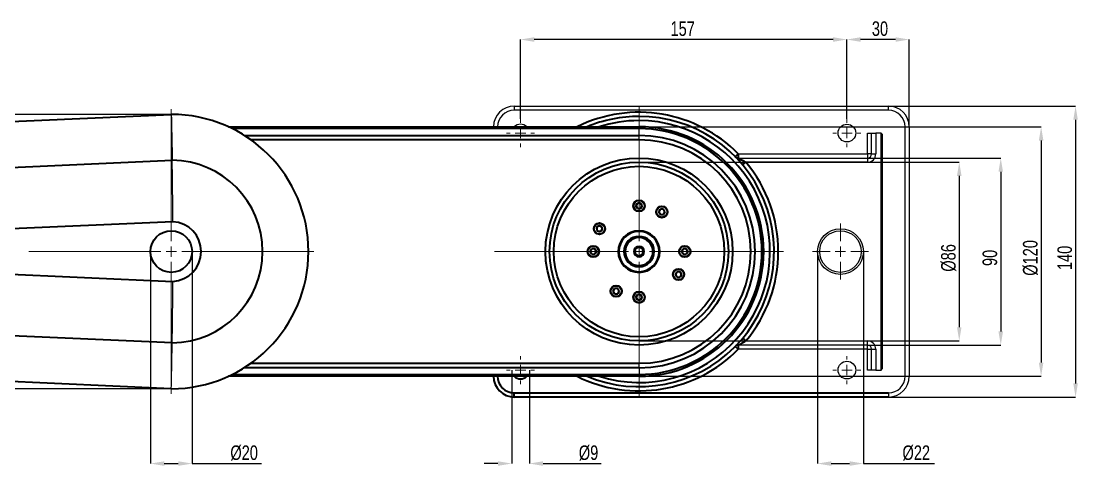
# Model space of a CAD drawing. Header units: millimetres. Extents: x 15 to 1184, y 5 to 836.
# Drawn here: x 251.4 to 505.5, y 331.3 to 438.3 of the extents above; entities that cross this region are included whole.
import ezdxf

# ---------------------------------------------------------------- set-up
doc = ezdxf.new("R2010")
doc.units = ezdxf.units.MM
doc.header["$PDSIZE"] = -1
doc.layers.add('lightNet', color=50, linetype='Continuous', lineweight=13)
doc.layers.add('mainNet', color=7, linetype='Continuous', lineweight=35)
doc.styles.add('SLDTEXTSTYLE0', font='TXT', dxfattribs={"width": 0.75})
doc.dimstyles.new('SLDDIMSTYLE0', dxfattribs={"dimtxt": 3.5, "dimasz": 3.302, "dimexe": 0, "dimexo": 0.0625, "dimgap": 0.875, "dimtad": 1, "dimdec": 0, "dimlfac": 2, "dimrnd": 1e-09, "dimzin": 12, "dimdsep": 46, "dimtxsty": 'SLDTEXTSTYLE0', "dimsah": 1, "dimcen": 0.09, "dimadec": 0, "dimazin": 3, "dimtfac": 1, "dimtdec": 0, "dimtofl": 0, "dimtmove": 0, "dimatfit": 3, "dimfxl": 1, "dimfrac": 2, "dimtolj": 1, "dimtzin": 12, "dimarcsym": 0})

# ---------------------------------------------------------------- blocks, each defined once
blk = doc.blocks.new('_D_11')
at = {"layer": 'Defpoints', "color": 0, "transparency": 16777216}
for p in [(459.97, 417.85), (459.97, 347.85), (504.97, 347.85)]:
    blk.add_point(p, dxfattribs=at)
at = {"layer": 'lightNet', "color": 0, "lineweight": -2, "transparency": 16777216}
for p, q in [((460.03, 417.85), (504.97, 417.85)), ((504.97, 414.55), (504.97, 351.15)), ((460.03, 347.85), (504.97, 347.85))]:
    blk.add_line(p, q, dxfattribs=at)
at = {"layer": 'lightNet', "color": 0, "transparency": 16777216}
for points in [[(504.42, 414.55), (505.52, 414.55), (504.97, 417.85)], [(504.42, 351.15), (505.52, 351.15), (504.97, 347.85)]]:
    blk.add_solid(points, dxfattribs=at)
at = {"layer": 'lightNet', "color": 0, "transparency": 16777216, "insert": (500.59, 381.32), "char_height": 3.5, "attachment_point": 2, "rotation": 90, "style": 'SLDTEXTSTYLE0'}
blk.add_mtext('\\A1;140', dxfattribs=at)
blk = doc.blocks.new('_D_12')
at = {"layer": 'Defpoints', "color": 0, "transparency": 16777216}
for p in [(399.97, 412.85), (399.97, 352.85), (496.68, 352.85)]:
    blk.add_point(p, dxfattribs=at)
at = {"layer": 'lightNet', "color": 0, "lineweight": -2, "transparency": 16777216}
for p, q in [((400.03, 412.85), (496.68, 412.85)), ((496.68, 409.55), (496.68, 356.15)), ((400.03, 352.85), (496.68, 352.85))]:
    blk.add_line(p, q, dxfattribs=at)
at = {"layer": 'lightNet', "color": 0, "transparency": 16777216}
for points in [[(496.13, 409.55), (497.23, 409.55), (496.68, 412.85)], [(496.13, 356.15), (497.23, 356.15), (496.68, 352.85)]]:
    blk.add_solid(points, dxfattribs=at)
at = {"layer": 'lightNet', "color": 0, "transparency": 16777216, "insert": (492.31, 381.32), "char_height": 3.5, "attachment_point": 2, "rotation": 90, "style": 'SLDTEXTSTYLE0'}
blk.add_mtext('\\A1;%%c120', dxfattribs=at)
blk = doc.blocks.new('_D_13')
at = {"layer": 'Defpoints', "color": 0, "transparency": 16777216}
for p in [(399.97, 404.35), (399.97, 361.35), (476.99, 361.35)]:
    blk.add_point(p, dxfattribs=at)
at = {"layer": 'lightNet', "color": 0, "lineweight": -2, "transparency": 16777216}
for p, q in [((400.03, 404.35), (476.99, 404.35)), ((476.99, 401.05), (476.99, 364.65)), ((400.03, 361.35), (476.99, 361.35))]:
    blk.add_line(p, q, dxfattribs=at)
at = {"layer": 'lightNet', "color": 0, "transparency": 16777216}
for points in [[(476.44, 401.05), (477.54, 401.05), (476.99, 404.35)], [(476.44, 364.65), (477.54, 364.65), (476.99, 361.35)]]:
    blk.add_solid(points, dxfattribs=at)
at = {"layer": 'lightNet', "color": 0, "transparency": 16777216, "insert": (472.62, 381.32), "char_height": 3.5, "attachment_point": 2, "rotation": 90, "style": 'SLDTEXTSTYLE0'}
blk.add_mtext('\\A1;%%c86', dxfattribs=at)
blk = doc.blocks.new('_D_14')
at = {"layer": 'Defpoints', "color": 0, "transparency": 16777216}
for p in [(442.92, 382.85), (453.92, 382.85), (453.92, 331.85)]:
    blk.add_point(p, dxfattribs=at)
at = {"layer": 'lightNet', "color": 0, "lineweight": -2, "transparency": 16777216}
for p, q in [((442.92, 382.79), (442.92, 331.85)), ((453.92, 382.79), (453.92, 331.85)), ((446.22, 331.85), (450.62, 331.85)), ((453.92, 331.85), (471.03, 331.85))]:
    blk.add_line(p, q, dxfattribs=at)
at = {"layer": 'lightNet', "color": 0, "transparency": 16777216}
for points in [[(446.22, 332.4), (446.22, 331.3), (442.92, 331.85)], [(450.62, 332.4), (450.62, 331.3), (453.92, 331.85)]]:
    blk.add_solid(points, dxfattribs=at)
at = {"layer": 'lightNet', "color": 0, "transparency": 16777216, "insert": (466.65, 336.22), "char_height": 3.5, "attachment_point": 2, "style": 'SLDTEXTSTYLE0'}
blk.add_mtext('\\A1;%%c22', dxfattribs=at)
blk = doc.blocks.new('_D_15')
at = {"layer": 'Defpoints', "color": 0, "transparency": 16777216}
for p in [(449.97, 433.85), (449.97, 414.72), (464.97, 412.85)]:
    blk.add_point(p, dxfattribs=at)
at = {"layer": 'lightNet', "color": 0, "lineweight": -2, "transparency": 16777216}
for p, q in [((449.97, 414.79), (449.97, 433.85)), ((461.66, 433.85), (453.27, 433.85)), ((464.97, 412.91), (464.97, 433.85))]:
    blk.add_line(p, q, dxfattribs=at)
at = {"layer": 'lightNet', "color": 0, "transparency": 16777216}
for points in [[(453.27, 434.4), (453.27, 433.3), (449.97, 433.85)], [(461.66, 434.4), (461.66, 433.3), (464.97, 433.85)]]:
    blk.add_solid(points, dxfattribs=at)
at = {"layer": 'lightNet', "color": 0, "transparency": 16777216, "insert": (457.92, 438.22), "char_height": 3.5, "attachment_point": 2, "style": 'SLDTEXTSTYLE0'}
blk.add_mtext('\\A1;30', dxfattribs=at)
blk = doc.blocks.new('_D_16')
at = {"layer": 'Defpoints', "color": 0, "transparency": 16777216}
for p in [(371.47, 433.85), (371.47, 414.72), (449.97, 414.72)]:
    blk.add_point(p, dxfattribs=at)
at = {"layer": 'lightNet', "color": 0, "lineweight": -2, "transparency": 16777216}
for p, q in [((371.47, 414.79), (371.47, 433.85)), ((446.66, 433.85), (374.77, 433.85)), ((449.97, 414.79), (449.97, 433.85))]:
    blk.add_line(p, q, dxfattribs=at)
at = {"layer": 'lightNet', "color": 0, "transparency": 16777216}
for points in [[(374.77, 434.4), (374.77, 433.3), (371.47, 433.85)], [(446.66, 434.4), (446.66, 433.3), (449.97, 433.85)]]:
    blk.add_solid(points, dxfattribs=at)
at = {"layer": 'lightNet', "color": 0, "transparency": 16777216, "insert": (410.47, 438.22), "char_height": 3.5, "attachment_point": 2, "style": 'SLDTEXTSTYLE0'}
blk.add_mtext('\\A1;157', dxfattribs=at)
blk = doc.blocks.new('_D_17')
at = {"layer": 'Defpoints', "color": 0, "transparency": 16777216}
for p in [(369.34, 354.35), (373.59, 354.35), (373.59, 331.85)]:
    blk.add_point(p, dxfattribs=at)
at = {"layer": 'lightNet', "color": 0, "lineweight": -2, "transparency": 16777216}
for p, q in [((369.34, 354.29), (369.34, 331.85)), ((373.59, 354.29), (373.59, 331.85)), ((366.04, 331.85), (362.74, 331.85)), ((376.89, 331.85), (390.89, 331.85))]:
    blk.add_line(p, q, dxfattribs=at)
at = {"layer": 'lightNet', "color": 0, "transparency": 16777216}
for points in [[(366.04, 332.4), (366.04, 331.3), (369.34, 331.85)], [(376.89, 332.4), (376.89, 331.3), (373.59, 331.85)]]:
    blk.add_solid(points, dxfattribs=at)
at = {"layer": 'lightNet', "color": 0, "transparency": 16777216, "insert": (387.83, 336.22), "char_height": 3.5, "attachment_point": 2, "style": 'SLDTEXTSTYLE0'}
blk.add_mtext('\\A1;%%c9', dxfattribs=at)
blk = doc.blocks.new('_D_18')
at = {"layer": 'Defpoints', "color": 0, "transparency": 16777216}
for p in [(454.92, 405.35), (454.92, 360.35), (486.97, 360.35)]:
    blk.add_point(p, dxfattribs=at)
at = {"layer": 'lightNet', "color": 0, "lineweight": -2, "transparency": 16777216}
for p, q in [((454.98, 405.35), (486.97, 405.35)), ((486.97, 402.05), (486.97, 363.65)), ((454.98, 360.35), (486.97, 360.35))]:
    blk.add_line(p, q, dxfattribs=at)
at = {"layer": 'lightNet', "color": 0, "transparency": 16777216}
for points in [[(486.42, 402.05), (487.52, 402.05), (486.97, 405.35)], [(486.42, 363.65), (487.52, 363.65), (486.97, 360.35)]]:
    blk.add_solid(points, dxfattribs=at)
at = {"layer": 'lightNet', "color": 0, "transparency": 16777216, "insert": (482.59, 381.32), "char_height": 3.5, "attachment_point": 2, "rotation": 90, "style": 'SLDTEXTSTYLE0'}
blk.add_mtext('\\A1;90', dxfattribs=at)
blk = doc.blocks.new('_D_19')
at = {"layer": 'Defpoints', "color": 0, "transparency": 16777216}
for p in [(287.47, 415.85), (125.83, 349.85), (287.47, 349.85)]:
    blk.add_point(p, dxfattribs=at)
at = {"layer": 'lightNet', "color": 0, "lineweight": -2, "transparency": 16777216}
for p, q in [((287.4, 415.85), (125.83, 415.85)), ((125.83, 412.55), (125.83, 353.15)), ((287.4, 349.85), (125.83, 349.85))]:
    blk.add_line(p, q, dxfattribs=at)
at = {"layer": 'lightNet', "color": 0, "transparency": 16777216}
for points in [[(125.28, 412.55), (126.38, 412.55), (125.83, 415.85)], [(125.28, 353.15), (126.38, 353.15), (125.83, 349.85)]]:
    blk.add_solid(points, dxfattribs=at)
at = {"layer": 'lightNet', "color": 0, "transparency": 16777216, "insert": (121.46, 381.08), "char_height": 3.5, "attachment_point": 2, "rotation": 90, "style": 'SLDTEXTSTYLE0'}
blk.add_mtext('\\A1;%%c132', dxfattribs=at)
blk = doc.blocks.new('_D_23')
at = {"layer": 'Defpoints', "color": 0, "transparency": 16777216}
for p in [(282.47, 382.85), (292.47, 382.85), (292.47, 331.85)]:
    blk.add_point(p, dxfattribs=at)
at = {"layer": 'lightNet', "color": 0, "lineweight": -2, "transparency": 16777216}
for p, q in [((282.47, 382.79), (282.47, 331.85)), ((292.47, 382.79), (292.47, 331.85)), ((285.77, 331.85), (289.16, 331.85)), ((292.47, 331.85), (309.14, 331.85))]:
    blk.add_line(p, q, dxfattribs=at)
at = {"layer": 'lightNet', "color": 0, "transparency": 16777216}
for points in [[(285.77, 332.4), (285.77, 331.3), (282.47, 331.85)], [(289.16, 332.4), (289.16, 331.3), (292.47, 331.85)]]:
    blk.add_solid(points, dxfattribs=at)
at = {"layer": 'lightNet', "color": 0, "transparency": 16777216, "insert": (304.99, 336.22), "char_height": 3.5, "attachment_point": 2, "style": 'SLDTEXTSTYLE0'}
blk.add_mtext('\\A1;%%c20', dxfattribs=at)
blk = doc.blocks.new('SW_CENTERMARKSYMBOL_0')
at = {"color": 0, "linetype": 'Continuous', "lineweight": 18}
for p, q in [((0, 2.5), (0, 3.375)), ((-2.5, 0), (-3.375, 0)), ((0, 0), (-1.25, 0)), ((0, 0), (0, 1.25)), ((0, 0), (0, -1.25)), ((0, 0), (1.25, 0)), ((2.5, 0), (3.375, 0)), ((0, -2.5), (0, -3.375))]:
    blk.add_line(p, q, dxfattribs=at)
blk = doc.blocks.new('SW_CENTERMARKSYMBOL_1')
at = {"color": 0, "linetype": 'Continuous', "lineweight": 18}
for p, q in [((0, 2.5), (0, 6.75)), ((-2.5, 0), (-6.75, 0)), ((0, 0), (-1.25, 0)), ((0, 0), (0, 1.25)), ((0, 0), (0, -1.25)), ((0, 0), (1.25, 0)), ((2.5, 0), (6.75, 0)), ((0, -2.5), (0, -6.75))]:
    blk.add_line(p, q, dxfattribs=at)
blk = doc.blocks.new('SW_CENTERMARKSYMBOL_2')
at = {"color": 0, "linetype": 'Continuous', "lineweight": 18}
for p, q in [((0, 2.5), (0, 3.375)), ((-2.5, 0), (-3.375, 0)), ((0, 0), (-1.25, 0)), ((0, 0), (0, 1.25)), ((0, 0), (0, -1.25)), ((0, 0), (1.25, 0)), ((2.5, 0), (3.375, 0)), ((0, -2.5), (0, -3.375))]:
    blk.add_line(p, q, dxfattribs=at)
blk = doc.blocks.new('SW_CENTERMARKSYMBOL_3')
at = {"color": 0, "linetype": 'Continuous', "lineweight": 18}
for p, q in [((0, 2.5), (0, 3.375)), ((-2.5, 0), (-3.375, 0)), ((0, 0), (-1.25, 0)), ((0, 0), (0, 1.25)), ((0, 0), (0, -1.25)), ((0, 0), (1.25, 0)), ((2.5, 0), (3.375, 0)), ((0, -2.5), (0, -3.375))]:
    blk.add_line(p, q, dxfattribs=at)
blk = doc.blocks.new('SW_CENTERMARKSYMBOL_4')
at = {"color": 0, "linetype": 'Continuous', "lineweight": 18}
for p, q in [((0, 2.5), (0, 3.375)), ((-2.5, 0), (-3.375, 0)), ((0, 0), (-1.25, 0)), ((0, 0), (0, 1.25)), ((0, 0), (0, -1.25)), ((0, 0), (1.25, 0)), ((2.5, 0), (3.375, 0)), ((0, -2.5), (0, -3.375))]:
    blk.add_line(p, q, dxfattribs=at)
blk = doc.blocks.new('SW_CENTERMARKSYMBOL_5')
at = {"color": 0, "linetype": 'Continuous', "lineweight": 18}
for p, q in [((0, 2.5), (0, 34.25)), ((-2.5, 0), (-34.25, 0)), ((0, 0), (-1.25, 0)), ((0, 0), (0, 1.25)), ((0, 0), (0, -1.25)), ((0, 0), (1.25, 0)), ((2.5, 0), (34.25, 0)), ((0, -2.5), (0, -34.25))]:
    blk.add_line(p, q, dxfattribs=at)
blk = doc.blocks.new('SW_CENTERMARKSYMBOL_6')
at = {"color": 0, "linetype": 'Continuous', "lineweight": 18}
for p, q in [((0, 2.5), (0, 34.75)), ((-2.5, 0), (-34.75, 0)), ((0, 0), (-1.25, 0)), ((0, 0), (0, 1.25)), ((0, 0), (0, -1.25)), ((0, 0), (1.25, 0)), ((2.5, 0), (34.75, 0)), ((0, -2.5), (0, -34.75))]:
    blk.add_line(p, q, dxfattribs=at)

msp = doc.modelspace()

# ---------------------------------------------------------------- linework, layer by layer
at = {"color": 7, "linetype": 'Continuous', "lineweight": 25}
for p, q in [((369.97, 417.85), (369.97, 416.85)), ((369.97, 417.85), (459.97, 417.85)), ((459.97, 416.85), (369.97, 416.85)), ((459.97, 416.85), (459.97, 417.85)), ((399.97, 412.85), (399.97, 412.41)), ((399.97, 410.79), (399.97, 412.41)), ((463.97, 352.85), (463.97, 412.85)), ((463.97, 412.85), (464.97, 412.85)), ((464.97, 412.85), (464.97, 352.85)), ((399.97, 409.73), (399.97, 410.79)), ((454.92, 406.35), (454.92, 411.35)), ((454.92, 411.35), (455.92, 411.35)), ((455.92, 406.35), (455.92, 411.35)), ((455.92, 411.35), (456.92, 411.35)), ((456.92, 411.35), (456.92, 406.35)), ((458.17, 411.35), (456.92, 411.35)), ((458.17, 354.35), (458.17, 411.35)), ((458.17, 411.35), (458.42, 411.1)), ((458.42, 411.1), (458.42, 354.6)), ((423.84, 406.35), (454.92, 406.35)), ((423.84, 405.35), (454.92, 405.35)), ((454.92, 404.35), (425.66, 404.35)), ((455.92, 406.35), (454.92, 406.35)), ((454.92, 406.35), (454.92, 405.35)), ((454.92, 405.35), (454.92, 404.35)), ((455.92, 406.35), (456.92, 406.35)), ((425.66, 361.35), (454.92, 361.35)), ((454.92, 360.35), (454.92, 361.35)), ((454.92, 360.35), (423.84, 360.35)), ((454.92, 359.35), (423.84, 359.35)), ((454.92, 359.35), (454.92, 360.35)), ((454.92, 359.35), (455.92, 359.35)), ((454.92, 354.35), (454.92, 359.35)), ((455.92, 359.35), (456.92, 359.35)), ((455.92, 354.35), (455.92, 359.35)), ((456.92, 359.35), (456.92, 354.35)), ((399.97, 354.91), (399.97, 355.97)), ((399.97, 354.91), (399.97, 353.29)), ((399.97, 353.29), (399.97, 352.85)), ((455.92, 354.35), (454.92, 354.35)), ((456.92, 354.35), (455.92, 354.35)), ((456.92, 354.35), (458.17, 354.35)), ((458.17, 354.35), (458.42, 354.6)), ((463.97, 352.85), (464.97, 352.85)), ((459.97, 348.85), (459.97, 347.85))]:
    msp.add_line(p, q, dxfattribs=at)
for centre, radius in [((449.97, 411.35), 2.12), ((448.42, 382.85), 5.5), ((448.42, 382.85), 5), ((449.97, 354.35), 2.12)]:
    msp.add_circle(centre, radius, dxfattribs=at)
for centre, radius, start, end in [((369.97, 412.85), 5, 90, 180), ((369.97, 412.85), 4, 90, 180), ((459.97, 412.85), 5, 0, 90), ((459.97, 412.85), 4, 0, 90), ((371.47, 411.35), 2.12, 90, 135.0991), ((371.47, 411.35), 2.13, 44.9009, 90), ((454.92, 406.35), 2, 270, 0), ((454.92, 406.35), 1, 270, 0), ((454.92, 359.35), 2, 0, 90), ((454.92, 359.35), 1, 0, 90), ((459.97, 352.85), 4, 270, 0), ((459.97, 352.85), 5, 270, 0)]:
    msp.add_arc(centre, radius, start, end, dxfattribs=at)
for points, knots in [([(287.47, 415.85), (287.54, 412.59), (287.62, 408.91), (287.68, 405.23), (287.69, 404.81)], [0, 0, 0, 0, 0.884599, 1, 1, 1, 1]), ([(287.83, 390.03), (287.83, 390.05), (287.83, 390.28), (287.83, 391.36), (287.83, 393.26), (287.81, 395.69), (287.79, 397.95), (287.76, 399.99), (287.74, 401.75), (287.71, 403.17), (287.7, 404.25), (287.69, 404.62), (287.69, 404.81)], [0, 0, 0, 0, 0.002685, 0.033935, 0.154739, 0.275543, 0.3963, 0.517057, 0.637792, 0.758528, 0.879264, 1, 1, 1, 1]), ([(287.69, 360.89), (287.69, 361.08), (287.7, 361.45), (287.71, 362.53), (287.74, 363.95), (287.76, 365.7), (287.79, 367.75), (287.81, 370.01), (287.83, 372.44), (287.83, 374.33), (287.83, 375.41), (287.83, 375.65), (287.83, 375.67)], [0, 0, 0, 0, 0.120736, 0.241472, 0.362208, 0.482943, 0.6037, 0.724457, 0.845261, 0.966065, 0.997315, 1, 1, 1, 1]), ([(287.47, 349.85), (287.52, 352.31), (287.6, 355.99), (287.67, 359.67), (287.69, 360.89)], [0, 0, 0, 0, 0.667891, 1, 1, 1, 1])]:
    msp.add_open_spline(points, degree=3, knots=knots, dxfattribs=at)
at = {"layer": 'mainNet'}
for p, q in [((174.97, 410.85), (287.47, 415.85)), ((301.21, 412.85), (399.97, 412.85)), ((399.97, 412.41), (302.14, 412.41)), ((305.03, 410.79), (399.97, 410.79)), ((399.97, 409.73), (306.61, 409.73)), ((205.14, 401.14), (287.69, 404.81)), ((423.84, 406.35), (423.13, 405.65)), ((423.84, 406.35), (423.84, 405.35)), ((424.89, 403.71), (425.66, 404.35)), ((399.23, 393.85), (399.6, 394.49)), ((400.34, 394.49), (399.6, 394.49)), ((400.71, 393.85), (400.34, 394.49)), ((399.6, 393.21), (399.23, 393.85)), ((399.6, 393.21), (400.34, 393.21)), ((400.71, 393.85), (400.34, 393.21)), ((404.73, 392.38), (405.1, 393.02)), ((405.1, 391.74), (404.73, 392.38)), ((405.84, 393.02), (405.1, 393.02)), ((405.1, 391.74), (405.84, 391.74)), ((406.21, 392.38), (405.84, 393.02)), ((406.21, 392.38), (405.84, 391.74)), ((287.83, 390.03), (205.8, 386.38)), ((389.75, 388.62), (390.34, 389.08)), ((391.02, 388.81), (390.34, 389.08)), ((389.75, 388.62), (389.86, 387.89)), ((389.86, 387.89), (390.54, 387.62)), ((391.13, 388.07), (390.54, 387.62)), ((391.02, 388.81), (391.13, 388.07)), ((399.97, 386.2), (399.97, 386.35)), ((388.23, 382.85), (388.6, 383.49)), ((388.6, 382.21), (388.23, 382.85)), ((389.34, 383.49), (388.6, 383.49)), ((388.6, 382.21), (389.34, 382.21)), ((389.71, 382.85), (389.34, 383.49)), ((389.71, 382.85), (389.34, 382.21)), ((395.12, 382.85), (394.97, 382.85)), ((396.47, 382.85), (396.32, 382.85)), ((398.97, 382.85), (398.72, 382.85)), ((401.22, 382.85), (400.97, 382.85)), ((403.47, 382.85), (403.62, 382.85)), ((404.82, 382.85), (404.97, 382.85)), ((410.23, 382.85), (410.6, 383.49)), ((410.6, 382.21), (410.23, 382.85)), ((411.34, 383.49), (410.6, 383.49)), ((410.6, 382.21), (411.34, 382.21)), ((411.71, 382.85), (411.34, 383.49)), ((411.71, 382.85), (411.34, 382.21)), ((205.8, 379.32), (287.83, 375.67)), ((399.97, 379.35), (399.97, 379.5)), ((408.75, 377.35), (409.12, 377.99)), ((409.12, 376.71), (408.75, 377.35)), ((409.86, 377.99), (409.12, 377.99)), ((409.12, 376.71), (409.86, 376.71)), ((410.23, 377.35), (409.86, 377.99)), ((410.23, 377.35), (409.86, 376.71)), ((393.73, 373.32), (394.1, 373.96)), ((394.84, 373.96), (394.1, 373.96)), ((395.21, 373.32), (394.84, 373.96)), ((394.1, 372.68), (393.73, 373.32)), ((394.1, 372.68), (394.84, 372.68)), ((395.21, 373.32), (394.84, 372.68)), ((399.23, 371.85), (399.6, 372.49)), ((399.6, 371.21), (399.23, 371.85)), ((400.34, 372.49), (399.6, 372.49)), ((399.6, 371.21), (400.34, 371.21)), ((400.71, 371.85), (400.34, 372.49)), ((400.71, 371.85), (400.34, 371.21)), ((287.69, 360.89), (205.14, 364.56)), ((424.89, 361.99), (425.66, 361.35)), ((423.84, 359.35), (423.13, 360.05)), ((423.84, 360.35), (423.84, 359.35)), ((306.61, 355.97), (399.97, 355.97)), ((287.47, 349.85), (174.97, 354.85)), ((302.14, 353.29), (399.97, 353.29)), ((399.97, 354.91), (305.03, 354.91)), ((399.97, 352.85), (301.21, 352.85)), ((369.97, 348.85), (459.97, 348.85)), ((369.97, 347.85), (369.97, 348.85)), ((459.97, 347.85), (369.97, 347.85))]:
    msp.add_line(p, q, dxfattribs=at)
for centre, radius in [((399.97, 382.85), 22.5), ((399.97, 382.85), 21.5), ((399.97, 382.85), 20.5), ((399.97, 393.85), 1.38), ((399.97, 393.85), 1.3), ((405.47, 392.38), 1.38), ((405.47, 392.38), 1.3), ((390.44, 388.35), 1.37), ((390.44, 388.35), 1.3), ((287.47, 382.85), 5), ((388.97, 382.85), 1.38), ((388.97, 382.85), 1.3), ((410.97, 382.85), 1.38), ((410.97, 382.85), 1.3), ((409.49, 377.35), 1.37), ((409.49, 377.35), 1.3), ((394.47, 373.32), 1.38), ((394.47, 373.32), 1.3), ((399.97, 371.85), 1.38), ((399.97, 371.85), 1.3)]:
    msp.add_circle(centre, radius, dxfattribs=at)
for centre, radius, start, end in [((287.47, 382.85), 33, 270, 90), ((399.97, 382.85), 33.5, 44.5469, 116.4244), ((399.97, 382.85), 32.5, 247.3801, 90), ((399.97, 382.85), 32.5, 90, 112.6199), ((399.97, 382.85), 31.5, 90, 107.7528), ((399.97, 382.85), 31.5, 252.2472, 90), ((399.97, 382.85), 30, 270, 90), ((399.97, 382.85), 29.56, 270, 90), ((399.97, 382.85), 27.94, 270, 90), ((399.97, 382.85), 26.88, 270, 90), ((287.47, 382.85), 21.96, 270.5748, 89.4252), ((423.84, 406.35), 1, 224.5469, 270), ((399.97, 382.85), 33.5, 320.0745, 39.9255), ((399.97, 393.85), 0.64, 150, 210), ((399.97, 393.85), 0.64, 90, 150), ((399.97, 393.85), 0.64, 30, 90), ((399.97, 393.85), 0.64, 330, 30), ((399.97, 393.85), 0.64, 210, 270), ((399.97, 393.85), 0.64, 270, 330), ((405.47, 392.38), 0.64, 150, 210), ((405.47, 392.38), 0.64, 90, 150), ((405.47, 392.38), 0.64, 210, 270), ((405.47, 392.38), 0.64, 30, 90), ((405.47, 392.38), 0.64, 270, 330), ((405.47, 392.38), 0.64, 330, 30), ((287.47, 382.85), 7.19, 272.9091, 87.0909), ((390.44, 388.35), 0.64, 68.1109, 128.1109), ((390.44, 388.35), 0.64, 8.1109, 68.1109), ((390.44, 388.35), 0.64, 128.1109, 188.1109), ((390.44, 388.35), 0.64, 188.1109, 248.1109), ((390.44, 388.35), 0.64, 248.1109, 308.1109), ((390.44, 388.35), 0.64, 308.1109, 8.1109), ((399.97, 382.85), 5, 0, 180), ((399.97, 382.85), 4.85, 0, 180), ((399.97, 382.85), 3.65, 360, 180), ((399.97, 382.85), 3.5, 360, 180), ((399.97, 382.85), 3.35, 90, 270), ((399.97, 382.85), 1.25, 0, 180), ((399.97, 382.85), 1, 0, 180), ((399.97, 382.85), 3.35, 270, 90), ((388.97, 382.85), 0.64, 150, 210), ((388.97, 382.85), 0.64, 90, 150), ((388.97, 382.85), 0.64, 210, 270), ((388.97, 382.85), 0.64, 30, 90), ((388.97, 382.85), 0.64, 270, 330), ((388.97, 382.85), 0.64, 330, 30), ((399.97, 382.85), 5, 180, 0), ((399.97, 382.85), 4.85, 180, 0), ((399.97, 382.85), 3.65, 180, 360), ((399.97, 382.85), 3.5, 180, 360), ((399.97, 382.85), 1.25, 180, 0), ((399.97, 382.85), 1, 180, 0), ((410.97, 382.85), 0.64, 150, 210), ((410.97, 382.85), 0.64, 90, 150), ((410.97, 382.85), 0.64, 210, 270), ((410.97, 382.85), 0.64, 30, 90), ((410.97, 382.85), 0.64, 270, 330), ((410.97, 382.85), 0.64, 330, 30), ((409.49, 377.35), 0.64, 150, 210), ((409.49, 377.35), 0.64, 90, 150), ((409.49, 377.35), 0.64, 210, 270), ((409.49, 377.35), 0.64, 30, 90), ((409.49, 377.35), 0.64, 270, 330), ((409.49, 377.35), 0.64, 330, 30), ((394.47, 373.32), 0.64, 150, 210), ((394.47, 373.32), 0.64, 90, 150), ((394.47, 373.32), 0.64, 30, 90), ((394.47, 373.32), 0.64, 330, 30), ((394.47, 373.32), 0.64, 210, 270), ((394.47, 373.32), 0.64, 270, 330), ((399.97, 371.85), 0.64, 150, 210), ((399.97, 371.85), 0.64, 90, 150), ((399.97, 371.85), 0.64, 210, 270), ((399.97, 371.85), 0.64, 30, 90), ((399.97, 371.85), 0.64, 270, 330), ((399.97, 371.85), 0.64, 330, 30), ((399.97, 382.85), 33.5, 243.5756, 315.4531), ((423.84, 359.35), 1, 90, 135.4531), ((369.97, 352.85), 5, 180, 270), ((369.97, 352.85), 4, 180, 270), ((371.47, 354.35), 2.12, 224.9009, 315.0991)]:
    msp.add_arc(centre, radius, start, end, dxfattribs=at)
for points, knots in [([(423.84, 405.35), (423.85, 405.35), (423.86, 405.34), (423.92, 405.31), (424.05, 405.24), (424.42, 405.05), (424.98, 404.74), (425.44, 404.48), (425.66, 404.35)], [0, 0, 0, 0, 0.069501, 0.10741, 0.190369, 0.359142, 0.693089, 1, 1, 1, 1]), ([(423.84, 360.35), (423.85, 360.35), (423.86, 360.36), (423.94, 360.4), (424.13, 360.5), (424.55, 360.72), (425.08, 361.01), (425.48, 361.24), (425.66, 361.35)], [0, 0, 0, 0, 0.0669124, 0.1126367, 0.2392829, 0.4451513, 0.7457673, 1, 1, 1, 1])]:
    msp.add_open_spline(points, degree=3, knots=knots, dxfattribs=at)

# ---------------------------------------------------------------- block references
at = {"color": 7, "linetype": 'Continuous', "lineweight": 0}
for name, p in [('SW_CENTERMARKSYMBOL_5', (287.47, 382.85)), ('SW_CENTERMARKSYMBOL_6', (399.97, 382.85)), ('SW_CENTERMARKSYMBOL_3', (371.47, 411.35)), ('SW_CENTERMARKSYMBOL_0', (449.97, 411.35)), ('SW_CENTERMARKSYMBOL_1', (448.42, 382.85)), ('SW_CENTERMARKSYMBOL_4', (371.47, 354.35)), ('SW_CENTERMARKSYMBOL_2', (449.97, 354.35))]:
    msp.add_blockref(name, p, dxfattribs=at)

# ---------------------------------------------------------------- dimensions: what is measured, and where the dimension line sits
at = {"layer": 'lightNet'}
for base, p1, p2, picture, middle in [((371.47, 433.85), (449.97, 414.72), (371.47, 414.72), '_D_16', (410.47, 433.85)), ((449.97, 433.85), (464.97, 412.85), (449.97, 414.72), '_D_15', (457.92, 433.85))]:
    dim = msp.add_linear_dim(base=base, p1=p1, p2=p2, dimstyle='SLDDIMSTYLE0', dxfattribs=at)
    dim.commit()
    dim.dimension.update_dxf_attribs({"geometry": picture, "text_midpoint": middle, "dimtype": 160})
for base, p1, p2, picture, middle in [((504.97, 347.85), (459.97, 417.85), (459.97, 347.85), '_D_11', (504.97, 381.32)), ((486.97, 360.35), (454.92, 405.35), (454.92, 360.35), '_D_18', (486.97, 381.32))]:
    dim = msp.add_linear_dim(base=base, p1=p1, p2=p2, angle=90, dimstyle='SLDDIMSTYLE0', dxfattribs=at)
    dim.commit()
    dim.dimension.update_dxf_attribs({"geometry": picture, "text_midpoint": middle, "dimtype": 160})
for base, p1, p2, picture, middle in [((125.83, 349.85), (287.47, 415.85), (287.47, 349.85), '_D_19', (125.83, 381.08)), ((496.68, 352.85), (399.97, 412.85), (399.97, 352.85), '_D_12', (496.68, 381.32)), ((476.99, 361.35), (399.97, 404.35), (399.97, 361.35), '_D_13', (476.99, 381.32))]:
    dim = msp.add_linear_dim(base=base, p1=p1, p2=p2, angle=90, text='%%c<>', dimstyle='SLDDIMSTYLE0', dxfattribs=at)
    dim.commit()
    dim.dimension.update_dxf_attribs({"geometry": picture, "text_midpoint": middle, "dimtype": 160})
for base, p1, p2, picture, middle in [((292.47, 331.85), (282.47, 382.85), (292.47, 382.85), '_D_23', (304.99, 331.85)), ((453.92, 331.85), (442.92, 382.85), (453.92, 382.85), '_D_14', (466.65, 331.85)), ((373.59179141, 331.84925597), (369.34179141, 354.34925597), (373.59179141, 354.34925597), '_D_17', (387.83038235, 331.84925597))]:
    dim = msp.add_linear_dim(base=base, p1=p1, p2=p2, text='%%c<>', dimstyle='SLDDIMSTYLE0', dxfattribs=at)
    dim.commit()
    dim.dimension.update_dxf_attribs({"geometry": picture, "text_midpoint": middle, "dimtype": 160})

doc.saveas('drawing.dxf')
